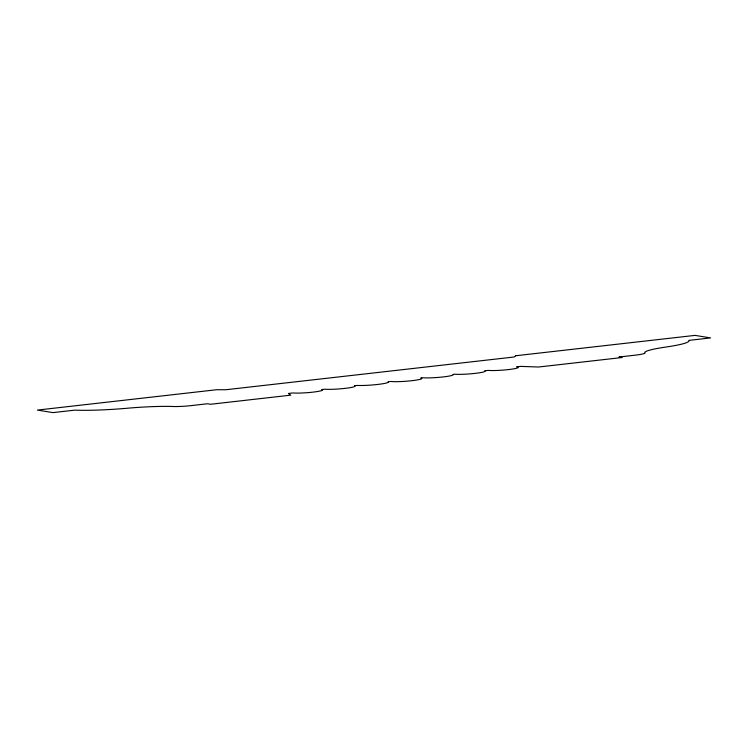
<?xml version="1.0" encoding="UTF-8"?>
<svg xmlns="http://www.w3.org/2000/svg" width="748" height="748" viewBox="0 0 748 748"><rect width="100%" height="100%" fill="white"/><g stroke="black" fill="none" stroke-linecap="round" stroke-linejoin="round"><path stroke-width="1.12" d="M515.727 355.749L514.241 356.983L225.915 389.736L216.714 389.717L37.4 410.082L52.949 412.616L74.791 410.138A57.503 5.61 -4.2 0 0 127.88 408.184A51.425 5.021 -4.2 0 1 171.685 406.445A16.662 1.627 -4.2 0 0 190.974 405.64L207.467 403.761L210.581 404.266L290.748 395.159L288.363 393.467L292.898 392.952A15.989 1.561 -4.2 0 0 313.234 392.102A15.989 1.561 -4.2 0 0 321.743 389.558L324.847 389.212A16.363 1.599 -4.2 0 0 345.361 388.334A16.363 1.599 -4.2 0 0 354.402 385.772L357.264 385.444A17.606 1.72 -4.2 0 0 378.282 384.379A17.606 1.72 -4.2 0 0 388.034 381.779L390.895 381.461A16.363 1.599 -4.2 0 0 412.045 380.676A16.363 1.599 -4.2 0 0 420.787 378.011L422.938 377.768A16.437 1.608 -4.2 0 0 442.928 376.955A16.437 1.608 -4.2 0 0 452.914 374.411L454.588 374.224A16.531 1.618 -4.2 0 0 475.008 373.383A16.531 1.618 -4.2 0 0 484.676 370.802L488.257 370.4A16.147 1.58 -4.2 0 0 509.753 369.428A16.147 1.58 -4.2 0 0 516.653 366.847L520.664 366.389L538.513 367.016L622.121 357.525L619.007 357.011L635.501 355.141A16.662 1.627 -4.2 0 0 644.757 352.701A51.425 5.021 -4.2 0 1 665.15 347.156A57.503 5.61 -4.2 0 0 688.758 340.396L710.6 337.918L695.051 335.385L515.727 355.749"/></g></svg>
